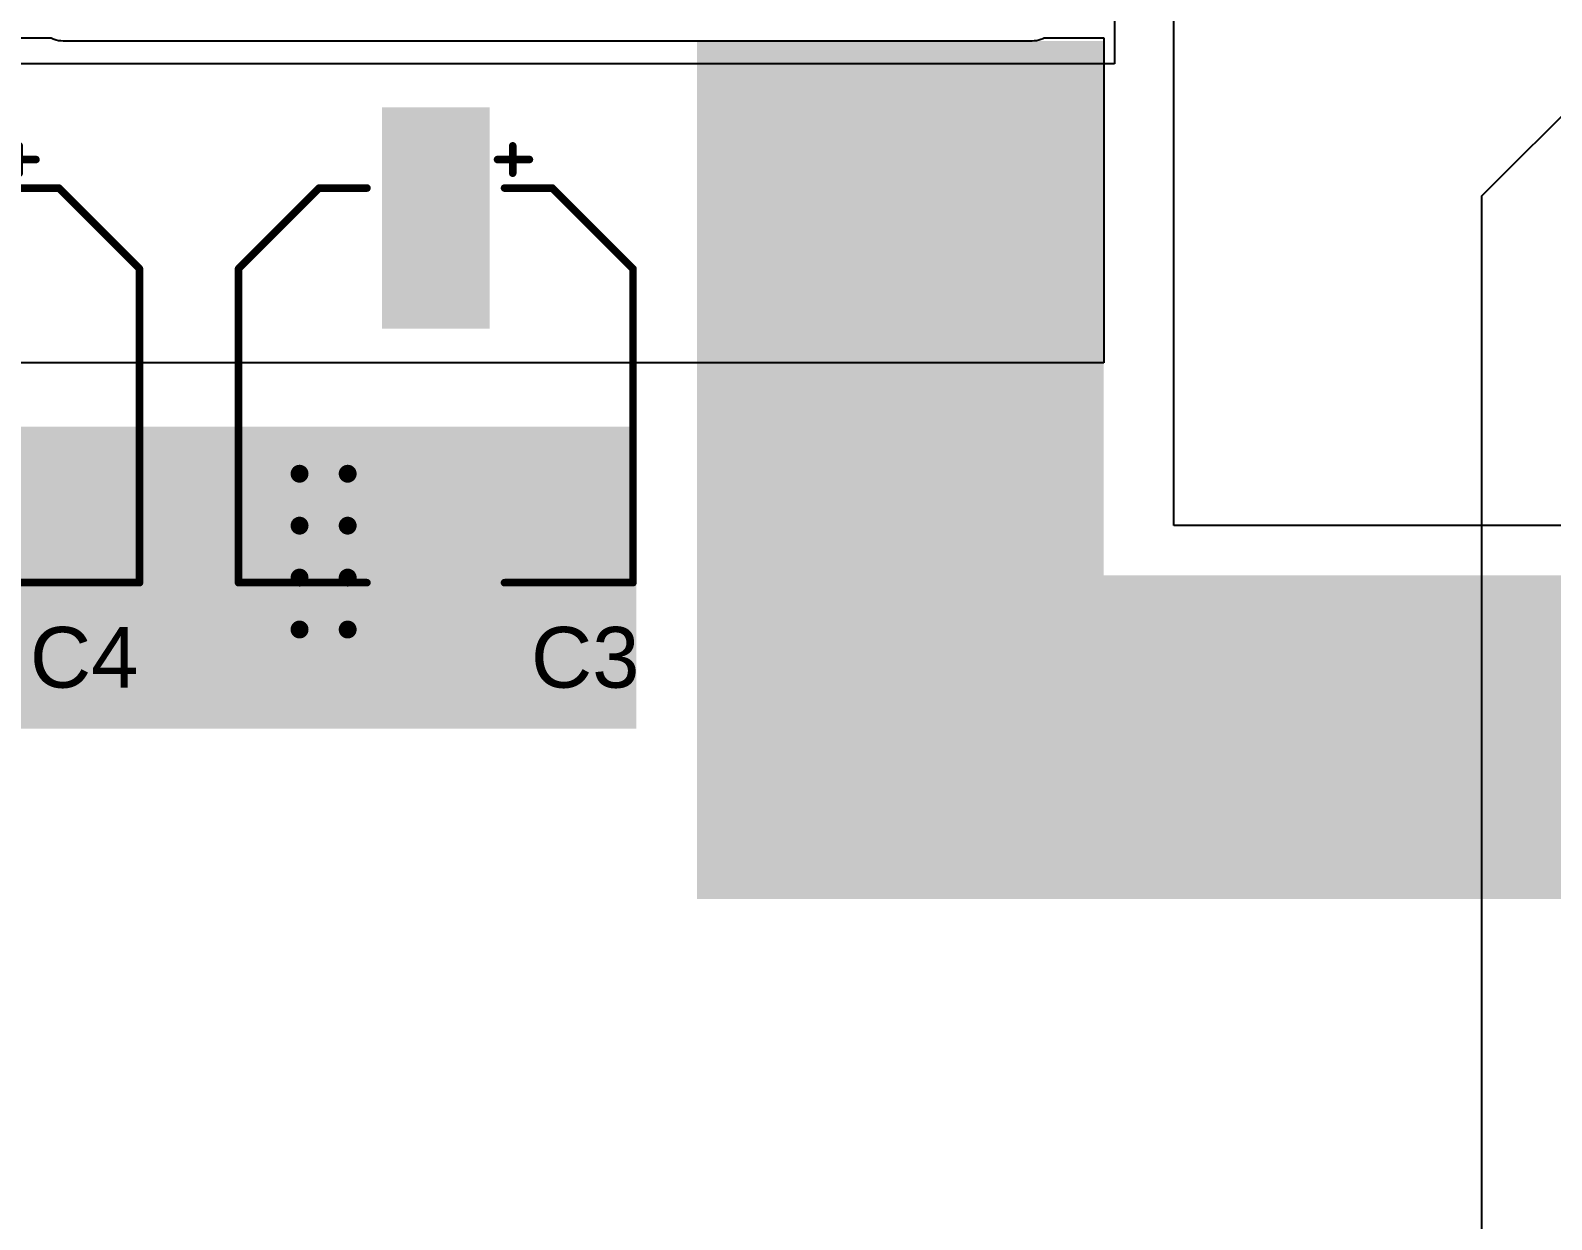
# Model space of a CAD drawing. Header units: millimetres. Extents: x -1.62 to 7.16, y -0.1 to 4.29.
# Drawn here: x -0.833 to 0.169, y 2.024 to 2.807 of the extents above; entities that cross this region are included whole.
import ezdxf

# ---------------------------------------------------------------- set-up
doc = ezdxf.new("R2010")
doc.units = ezdxf.units.MM
doc.header["$MEASUREMENT"] = 0
for name, color, linetype in [('BottomLayer', 5, 'Continuous'), ('BottomSolder', 6, 'Continuous'), ('TopLayer', 1, 'Continuous'), ('TopOverlay', 2, 'Continuous'), ('TopPaste', 8, 'Continuous'), ('TopSolder', 216, 'Continuous'), ('ViaHoleLayer', 16, 'Continuous')]:
    doc.layers.add(name, color=color, linetype=linetype)
doc.styles.add('Arial', font='', dxfattribs={"height": 0.2})
doc.styles.get('Arial').set_extended_font_data('Arial')

# ---------------------------------------------------------------- blocks, each defined once
blk = doc.blocks.new('50SVPF10M_228')
at = {"layer": 'TopLayer'}
for points in [[(-0.1791, 0.0315), (-0.0413, 0.0315), (-0.0413, -0.0315), (-0.1791, -0.0315)], [(0.0413, 0.0315), (0.1791, 0.0315), (0.1791, -0.0315), (0.0413, -0.0315)]]:
    blk.add_hatch(color=1, dxfattribs=at).paths.add_polyline_path(points)
at = {"layer": 'TopPaste'}
for points in [[(-0.1791, 0.0315), (-0.0413, 0.0315), (-0.0413, -0.0315), (-0.1791, -0.0315)], [(0.0413, 0.0315), (0.1791, 0.0315), (0.1791, -0.0315), (0.0413, -0.0315)]]:
    blk.add_hatch(color=8, dxfattribs=at).paths.add_polyline_path(points)
at = {"layer": 'TopSolder'}
for points in [[(-0.1831, 0.0355), (-0.0373, 0.0355), (-0.0373, -0.0355), (-0.1831, -0.0355)], [(0.0373, 0.0355), (0.1831, 0.0355), (0.1831, -0.0355), (0.0373, -0.0355)]]:
    blk.add_hatch(color=216, dxfattribs=at).paths.add_polyline_path(points)
at = {"layer": 'TopOverlay', "const_width": 0.005}
for points in [[(-0.1299, 0.0768), (-0.0768, 0.1299)], [(0.1299, 0.1299), (-0.0768, 0.1299)], [(0.1299, 0.0453), (0.1299, 0.1299)], [(-0.1299, 0.0453), (-0.1299, 0.0768)], [(-0.1488, 0.0407), (-0.1488, 0.0617)], [(-0.1398, 0.0507), (-0.1578, 0.0507)], [(-0.1299, -0.0768), (-0.1299, -0.0453)], [(0.1299, -0.1299), (0.1299, -0.0453)], [(-0.0768, -0.1299), (-0.1299, -0.0768)], [(0.1299, -0.1299), (-0.0768, -0.1299)]]:
    blk.add_lwpolyline(points, dxfattribs=at)
at = {"layer": 'TopOverlay', "const_width": 0.0025}
for points in [[(-0.078, 0.1299, 1), (-0.0755, 0.1299, 1)], [(-0.078, 0.1299, 1), (-0.0755, 0.1299, 1)], [(0.1287, 0.1299, 1), (0.1312, 0.1299, 1)], [(0.1287, 0.1299, 1), (0.1312, 0.1299, 1)], [(-0.1312, 0.0768, 1), (-0.1287, 0.0768, 1)], [(-0.1312, 0.0768, 1), (-0.1287, 0.0768, 1)], [(-0.15, 0.0617, 1), (-0.1475, 0.0617, 1)], [(-0.159, 0.0507, 1), (-0.1565, 0.0507, 1)], [(-0.141, 0.0507, 1), (-0.1385, 0.0507, 1)], [(-0.15, 0.0407, 1), (-0.1475, 0.0407, 1)], [(-0.1312, 0.0453, 1), (-0.1287, 0.0453, 1)], [(0.1287, 0.0453, 1), (0.1312, 0.0453, 1)], [(-0.1312, -0.0453, 1), (-0.1287, -0.0453, 1)], [(0.1287, -0.0453, 1), (0.1312, -0.0453, 1)], [(-0.1312, -0.0768, 1), (-0.1287, -0.0768, 1)], [(-0.1312, -0.0768, 1), (-0.1287, -0.0768, 1)], [(-0.078, -0.1299, 1), (-0.0755, -0.1299, 1)], [(-0.078, -0.1299, 1), (-0.0755, -0.1299, 1)], [(0.1287, -0.1299, 1), (0.1312, -0.1299, 1)], [(0.1287, -0.1299, 1), (0.1312, -0.1299, 1)]]:
    blk.add_lwpolyline(points, format="xyb", close=True, dxfattribs=at)
blk = doc.blocks.new('50SVPF10M_229')
at = {"layer": 'TopLayer'}
for points in [[(-0.1791, 0.0315), (-0.0413, 0.0315), (-0.0413, -0.0315), (-0.1791, -0.0315)], [(0.0413, 0.0315), (0.1791, 0.0315), (0.1791, -0.0315), (0.0413, -0.0315)]]:
    blk.add_hatch(color=1, dxfattribs=at).paths.add_polyline_path(points)
at = {"layer": 'TopPaste'}
for points in [[(-0.1791, 0.0315), (-0.0413, 0.0315), (-0.0413, -0.0315), (-0.1791, -0.0315)], [(0.0413, 0.0315), (0.1791, 0.0315), (0.1791, -0.0315), (0.0413, -0.0315)]]:
    blk.add_hatch(color=8, dxfattribs=at).paths.add_polyline_path(points)
at = {"layer": 'TopSolder'}
for points in [[(-0.1831, 0.0355), (-0.0373, 0.0355), (-0.0373, -0.0355), (-0.1831, -0.0355)], [(0.0373, 0.0355), (0.1831, 0.0355), (0.1831, -0.0355), (0.0373, -0.0355)]]:
    blk.add_hatch(color=216, dxfattribs=at).paths.add_polyline_path(points)
at = {"layer": 'TopOverlay', "const_width": 0.005}
for points in [[(-0.1299, 0.0768), (-0.0768, 0.1299)], [(0.1299, 0.1299), (-0.0768, 0.1299)], [(0.1299, 0.0453), (0.1299, 0.1299)], [(-0.1299, 0.0453), (-0.1299, 0.0768)], [(-0.1488, 0.0407), (-0.1488, 0.0617)], [(-0.1398, 0.0507), (-0.1578, 0.0507)], [(-0.1299, -0.0768), (-0.1299, -0.0453)], [(0.1299, -0.1299), (0.1299, -0.0453)], [(-0.0768, -0.1299), (-0.1299, -0.0768)], [(0.1299, -0.1299), (-0.0768, -0.1299)]]:
    blk.add_lwpolyline(points, dxfattribs=at)
at = {"layer": 'TopOverlay', "const_width": 0.0025}
for points in [[(-0.078, 0.1299, 1), (-0.0755, 0.1299, 1)], [(-0.078, 0.1299, 1), (-0.0755, 0.1299, 1)], [(0.1287, 0.1299, 1), (0.1312, 0.1299, 1)], [(0.1287, 0.1299, 1), (0.1312, 0.1299, 1)], [(-0.1312, 0.0768, 1), (-0.1287, 0.0768, 1)], [(-0.1312, 0.0768, 1), (-0.1287, 0.0768, 1)], [(-0.15, 0.0617, 1), (-0.1475, 0.0617, 1)], [(-0.159, 0.0507, 1), (-0.1565, 0.0507, 1)], [(-0.141, 0.0507, 1), (-0.1385, 0.0507, 1)], [(-0.15, 0.0407, 1), (-0.1475, 0.0407, 1)], [(-0.1312, 0.0453, 1), (-0.1287, 0.0453, 1)], [(0.1287, 0.0453, 1), (0.1312, 0.0453, 1)], [(-0.1312, -0.0453, 1), (-0.1287, -0.0453, 1)], [(0.1287, -0.0453, 1), (0.1312, -0.0453, 1)], [(-0.1312, -0.0768, 1), (-0.1287, -0.0768, 1)], [(-0.1312, -0.0768, 1), (-0.1287, -0.0768, 1)], [(-0.078, -0.1299, 1), (-0.0755, -0.1299, 1)], [(-0.078, -0.1299, 1), (-0.0755, -0.1299, 1)], [(0.1287, -0.1299, 1), (0.1312, -0.1299, 1)], [(0.1287, -0.1299, 1), (0.1312, -0.1299, 1)]]:
    blk.add_lwpolyline(points, format="xyb", close=True, dxfattribs=at)

msp = doc.modelspace()

# ---------------------------------------------------------------- hatches: boundary and pattern name
at = {"layer": 'BottomLayer'}
h = msp.add_hatch(color=5, dxfattribs=at)
edge = h.paths.add_edge_path()
edge.add_arc((-0.6557, 2.515), 0.0118, 0, 360)
h = msp.add_hatch(color=5, dxfattribs=at)
edge = h.paths.add_edge_path()
edge.add_arc((-0.624, 2.515), 0.0118, 0, 360)
h = msp.add_hatch(color=5, dxfattribs=at)
edge = h.paths.add_edge_path()
edge.add_arc((-0.6557, 2.4808), 0.0118, 0, 360)
h = msp.add_hatch(color=5, dxfattribs=at)
edge = h.paths.add_edge_path()
edge.add_arc((-0.624, 2.4808), 0.0118, 0, 360)
h = msp.add_hatch(color=5, dxfattribs=at)
edge = h.paths.add_edge_path()
edge.add_arc((-0.6557, 2.4466), 0.0118, 0, 360)
h = msp.add_hatch(color=5, dxfattribs=at)
edge = h.paths.add_edge_path()
edge.add_arc((-0.624, 2.4466), 0.0118, 0, 360)
h = msp.add_hatch(color=5, dxfattribs=at)
edge = h.paths.add_edge_path()
edge.add_arc((-0.6557, 2.4124), 0.0118, 0, 360)
h = msp.add_hatch(color=5, dxfattribs=at)
edge = h.paths.add_edge_path()
edge.add_arc((-0.624, 2.4124), 0.0118, 0, 360)
at = {"layer": 'BottomSolder'}
h = msp.add_hatch(color=6, dxfattribs=at)
edge = h.paths.add_edge_path()
edge.add_arc((-0.6557, 2.515), 0.0158, 0, 360)
h = msp.add_hatch(color=6, dxfattribs=at)
edge = h.paths.add_edge_path()
edge.add_arc((-0.624, 2.515), 0.0158, 0, 360)
h = msp.add_hatch(color=6, dxfattribs=at)
edge = h.paths.add_edge_path()
edge.add_arc((-0.6557, 2.4808), 0.0158, 0, 360)
h = msp.add_hatch(color=6, dxfattribs=at)
edge = h.paths.add_edge_path()
edge.add_arc((-0.624, 2.4808), 0.0158, 0, 360)
h = msp.add_hatch(color=6, dxfattribs=at)
edge = h.paths.add_edge_path()
edge.add_arc((-0.6557, 2.4466), 0.0158, 0, 360)
h = msp.add_hatch(color=6, dxfattribs=at)
edge = h.paths.add_edge_path()
edge.add_arc((-0.624, 2.4466), 0.0158, 0, 360)
h = msp.add_hatch(color=6, dxfattribs=at)
edge = h.paths.add_edge_path()
edge.add_arc((-0.6557, 2.4124), 0.0158, 0, 360)
h = msp.add_hatch(color=6, dxfattribs=at)
edge = h.paths.add_edge_path()
edge.add_arc((-0.624, 2.4124), 0.0158, 0, 360)
at = {"layer": 'TopLayer'}
for points in [[(-0.126, 2.2825), (-0.126, 2.8), (-0.394, 2.8), (-0.394, 2.2825)], [(-1.301, 2.347), (-0.434, 2.347), (-0.434, 2.546), (-1.301, 2.546)], [(-0.394, 2.235), (1.2978, 2.235), (1.2978, 2.448), (-0.394, 2.448)]]:
    msp.add_hatch(color=1, dxfattribs=at).paths.add_polyline_path(points)
h = msp.add_hatch(color=1, dxfattribs=at)
edge = h.paths.add_edge_path()
edge.add_arc((-0.6557, 2.515), 0.0118, 0, 360)
h = msp.add_hatch(color=1, dxfattribs=at)
edge = h.paths.add_edge_path()
edge.add_arc((-0.624, 2.515), 0.0118, 0, 360)
h = msp.add_hatch(color=1, dxfattribs=at)
edge = h.paths.add_edge_path()
edge.add_arc((-0.6557, 2.4808), 0.0118, 0, 360)
h = msp.add_hatch(color=1, dxfattribs=at)
edge = h.paths.add_edge_path()
edge.add_arc((-0.624, 2.4808), 0.0118, 0, 360)
h = msp.add_hatch(color=1, dxfattribs=at)
edge = h.paths.add_edge_path()
edge.add_arc((-0.6557, 2.4466), 0.0118, 0, 360)
h = msp.add_hatch(color=1, dxfattribs=at)
edge = h.paths.add_edge_path()
edge.add_arc((-0.624, 2.4466), 0.0118, 0, 360)
h = msp.add_hatch(color=1, dxfattribs=at)
edge = h.paths.add_edge_path()
edge.add_arc((-0.6557, 2.4124), 0.0118, 0, 360)
h = msp.add_hatch(color=1, dxfattribs=at)
edge = h.paths.add_edge_path()
edge.add_arc((-0.624, 2.4124), 0.0118, 0, 360)
at = {"layer": 'TopSolder'}
h = msp.add_hatch(color=216, dxfattribs=at)
edge = h.paths.add_edge_path()
edge.add_arc((-0.6557, 2.515), 0.0158, 0, 360)
h = msp.add_hatch(color=216, dxfattribs=at)
edge = h.paths.add_edge_path()
edge.add_arc((-0.624, 2.515), 0.0158, 0, 360)
h = msp.add_hatch(color=216, dxfattribs=at)
edge = h.paths.add_edge_path()
edge.add_arc((-0.6557, 2.4808), 0.0158, 0, 360)
h = msp.add_hatch(color=216, dxfattribs=at)
edge = h.paths.add_edge_path()
edge.add_arc((-0.624, 2.4808), 0.0158, 0, 360)
h = msp.add_hatch(color=216, dxfattribs=at)
edge = h.paths.add_edge_path()
edge.add_arc((-0.6557, 2.4466), 0.0158, 0, 360)
h = msp.add_hatch(color=216, dxfattribs=at)
edge = h.paths.add_edge_path()
edge.add_arc((-0.624, 2.4466), 0.0158, 0, 360)
h = msp.add_hatch(color=216, dxfattribs=at)
edge = h.paths.add_edge_path()
edge.add_arc((-0.6557, 2.4124), 0.0158, 0, 360)
h = msp.add_hatch(color=216, dxfattribs=at)
edge = h.paths.add_edge_path()
edge.add_arc((-0.624, 2.4124), 0.0158, 0, 360)
at = {"layer": 'ViaHoleLayer'}
h = msp.add_hatch(color=16, dxfattribs=at)
edge = h.paths.add_edge_path()
edge.add_arc((-0.6557, 2.515), 0.00591, 0, 360)
h = msp.add_hatch(color=16, dxfattribs=at)
edge = h.paths.add_edge_path()
edge.add_arc((-0.624, 2.515), 0.00591, 0, 360)
h = msp.add_hatch(color=16, dxfattribs=at)
edge = h.paths.add_edge_path()
edge.add_arc((-0.6557, 2.4808), 0.00591, 0, 360)
h = msp.add_hatch(color=16, dxfattribs=at)
edge = h.paths.add_edge_path()
edge.add_arc((-0.624, 2.4808), 0.00591, 0, 360)
h = msp.add_hatch(color=16, dxfattribs=at)
edge = h.paths.add_edge_path()
edge.add_arc((-0.6557, 2.4466), 0.00591, 0, 360)
h = msp.add_hatch(color=16, dxfattribs=at)
edge = h.paths.add_edge_path()
edge.add_arc((-0.624, 2.4466), 0.00591, 0, 360)
h = msp.add_hatch(color=16, dxfattribs=at)
edge = h.paths.add_edge_path()
edge.add_arc((-0.6557, 2.4124), 0.00591, 0, 360)
h = msp.add_hatch(color=16, dxfattribs=at)
edge = h.paths.add_edge_path()
edge.add_arc((-0.624, 2.4124), 0.00591, 0, 360)

# ---------------------------------------------------------------- linework, layer by layer
at = {"layer": 'BottomLayer'}
for p, q in [((0.123, 2.698), (0.4205, 2.9955)), ((-0.119, 2.845), (-0.119, 2.785)), ((-0.119, 2.785), (-1.063, 2.785)), ((0.123, 1.8648), (0.123, 2.698))]:
    msp.add_line(p, q, dxfattribs=at)
at = {"layer": 'TopLayer'}
for p, q in [((-0.08, 2.481), (-0.08, 2.8154)), ((-0.846, 2.802), (-0.8193, 2.802)), ((-0.8193, 2.802), (-0.8187, 2.8016)), ((-0.8187, 2.8016), (-0.8172, 2.8013)), ((-0.8172, 2.8013), (-0.8159, 2.8007)), ((-0.8159, 2.8007), (-0.8144, 2.8004)), ((-0.8144, 2.8004), (-0.8144, 2.8004)), ((-0.8144, 2.8004), (-0.8144, 2.8004)), ((-0.8144, 2.8004), (-0.8144, 2.8004)), ((-0.8144, 2.8004), (-0.8144, 2.8004)), ((-0.8144, 2.8004), (-0.8133, 2.8004)), ((-0.8133, 2.8004), (-0.8129, 2.8004)), ((-0.8129, 2.8004), (-0.8114, 2.8001)), ((-0.8114, 2.8001), (-0.8114, 2.8001)), ((-0.8114, 2.8001), (-0.8114, 2.8001)), ((-0.8114, 2.8001), (-0.1733, 2.8001)), ((-0.1733, 2.8001), (-0.1718, 2.8004)), ((-0.1718, 2.8004), (-0.1703, 2.8004)), ((-0.1703, 2.8004), (-0.1688, 2.8007)), ((-0.1688, 2.8007), (-0.1674, 2.8013)), ((-0.1674, 2.8013), (-0.1659, 2.8016)), ((-0.1659, 2.8016), (-0.1653, 2.802)), ((-0.1653, 2.802), (-0.126, 2.802)), ((-0.126, 2.802), (-0.126, 2.588)), ((-0.126, 2.588), (-1.3, 2.588)), ((1.525, 2.481), (-0.08, 2.481))]:
    msp.add_line(p, q, dxfattribs=at)

# ---------------------------------------------------------------- block references
at = {"rotation": 270}
for name, p in [('50SVPF10M_228', (-0.891, 2.5732)), ('50SVPF10M_229', (-0.566, 2.5732))]:
    msp.add_blockref(name, p, dxfattribs=at)

# ---------------------------------------------------------------- texts
at = {"layer": 'TopOverlay', "style": 'Arial'}
for s, p in [('C4', (-0.8333, 2.3741)), ('C3', (-0.5033, 2.3741))]:
    msp.add_text(s, height=0.04, dxfattribs=at).set_placement(p)

doc.saveas('drawing.dxf')
